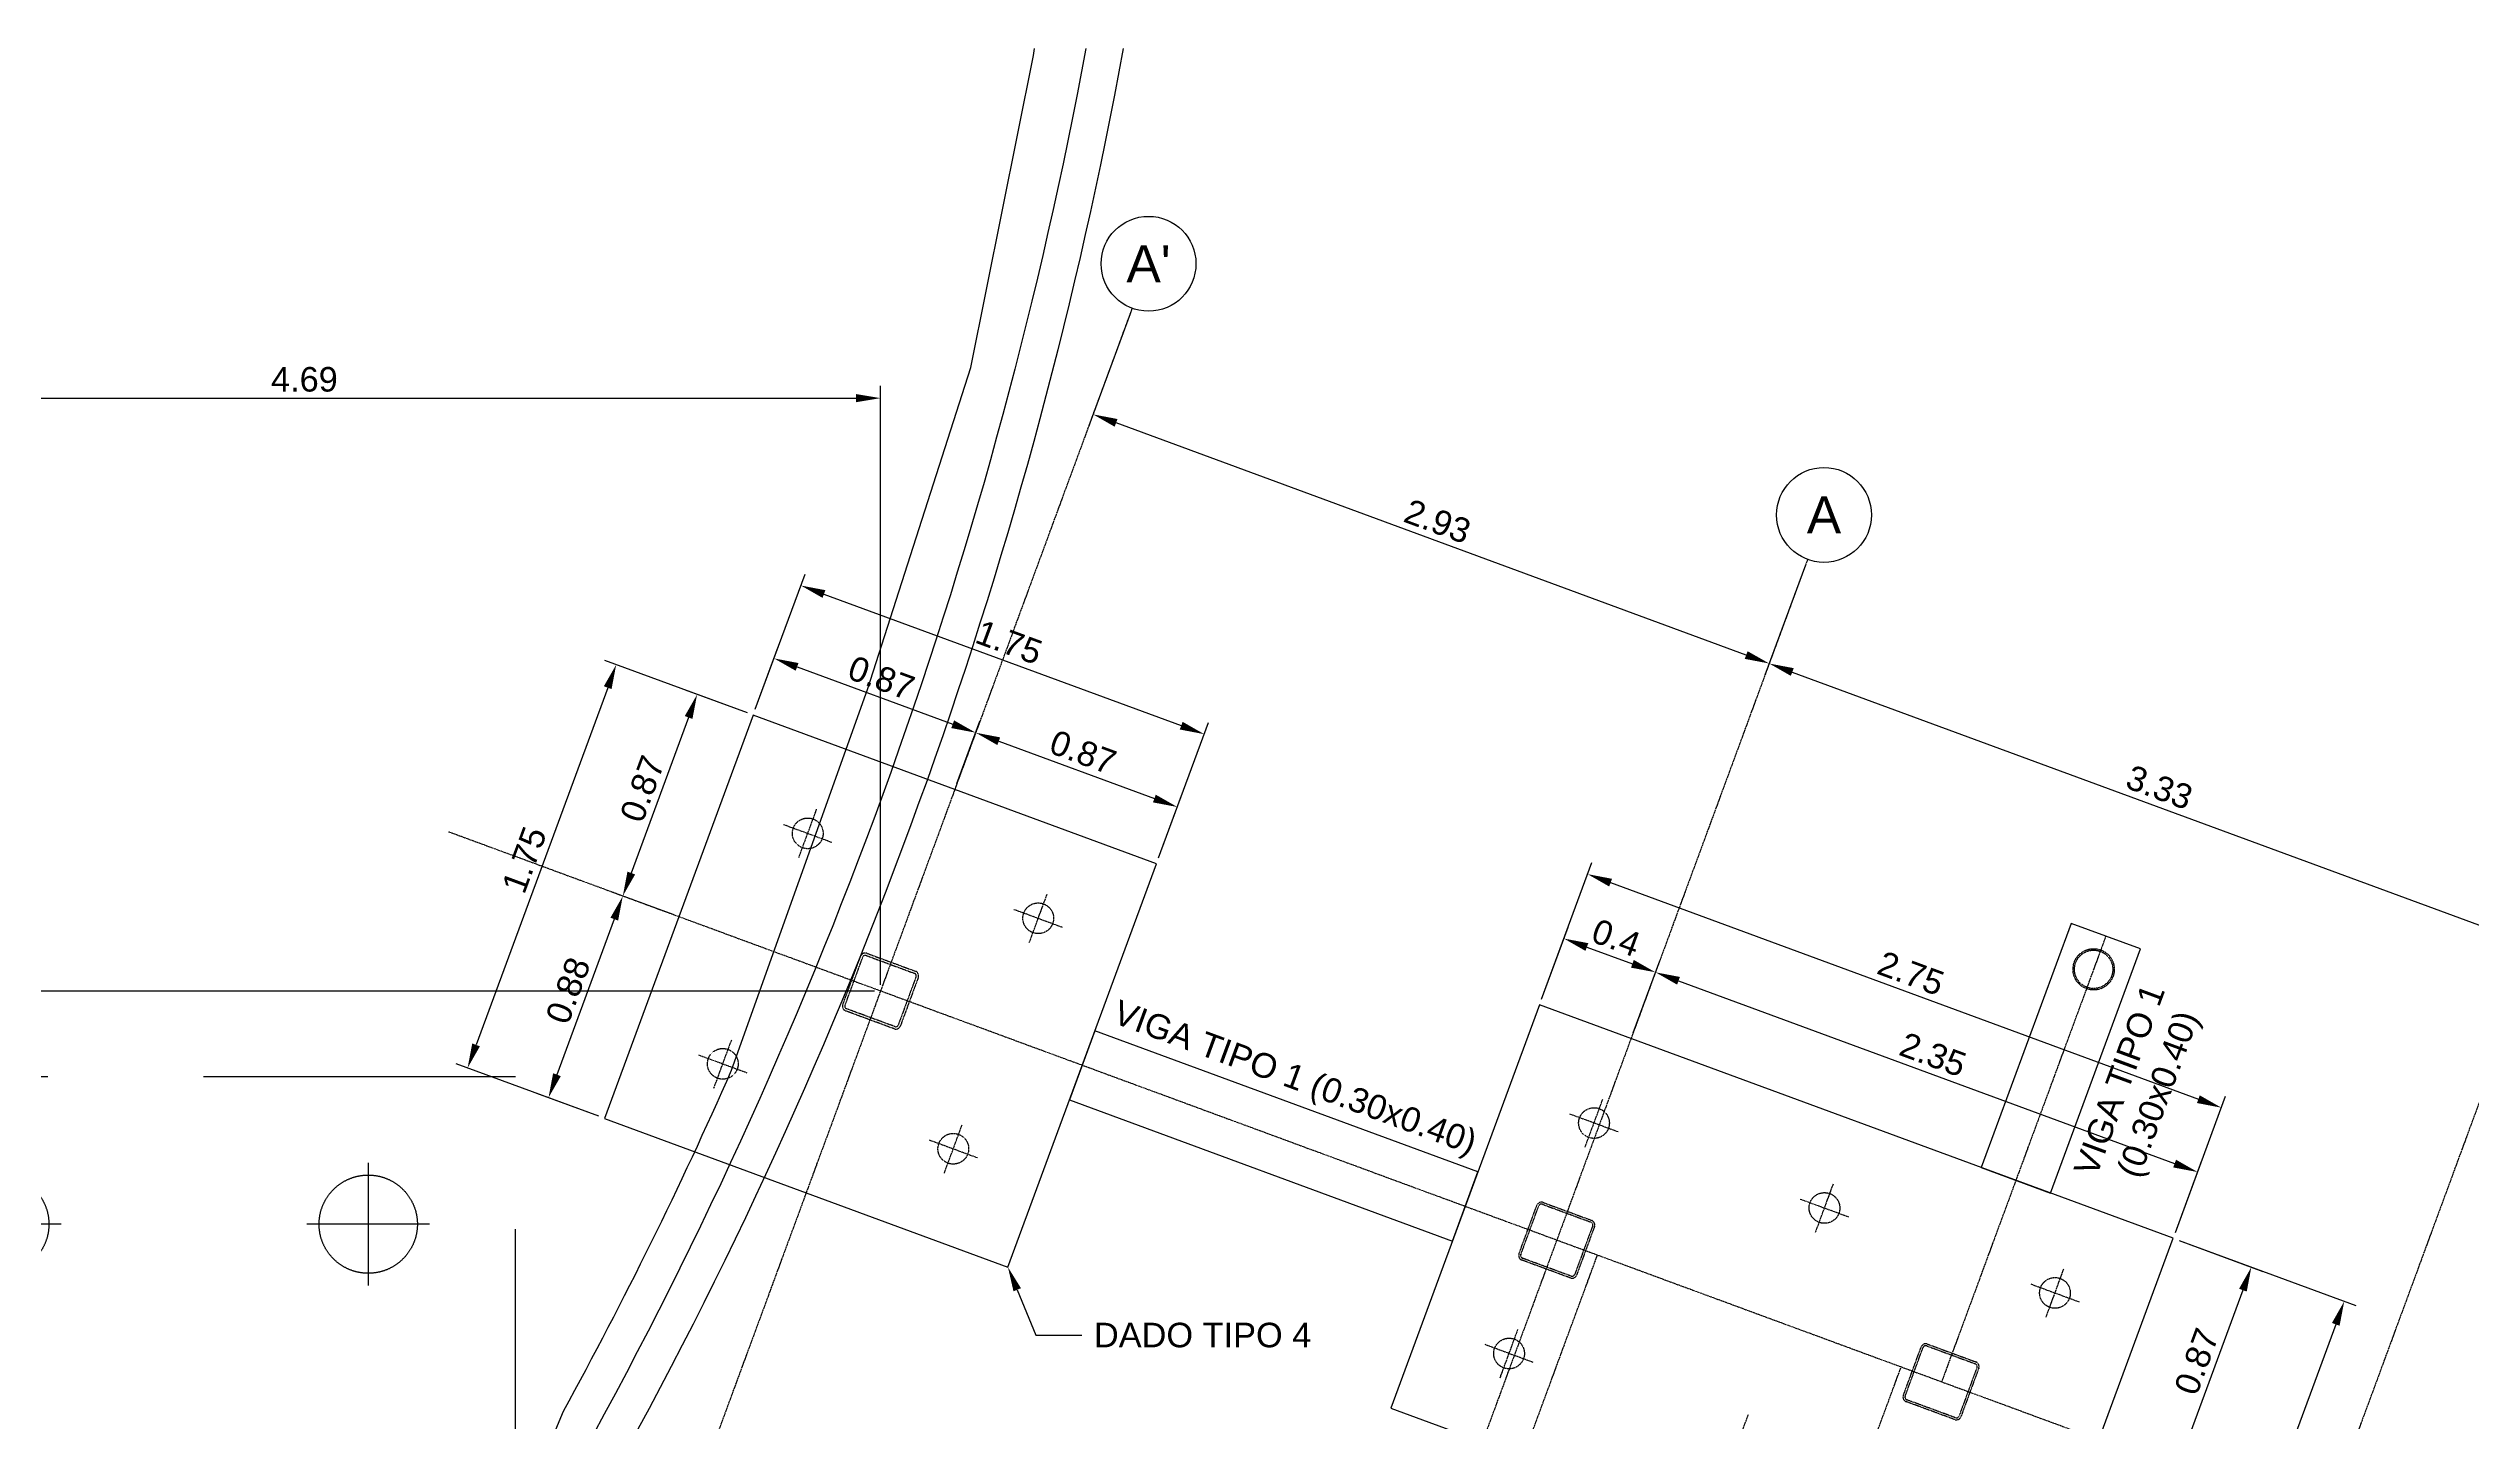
# Model space of a CAD drawing. Header units: millimetres. Extents: x -59786 to 1889966, y -10432 to 69447.
# Drawn here: x 42911 to 52775, y 24093 to 29684 of the extents above; entities that cross this region are included whole.
import ezdxf
from ezdxf import colors
from ezdxf.entities.mleader import LeaderData, LeaderLine
from ezdxf.enums import TextEntityAlignment as Align
from ezdxf.math import Vec2, Vec3

# ---------------------------------------------------------------- set-up
doc = ezdxf.new("R2010")
doc.units = ezdxf.units.MM
doc.header["$LTSCALE"] = 0.2
doc.linetypes.add('CENTER', pattern=[50.8, 31.75, -6.35, 6.35, -6.35])
doc.linetypes.add('HIDDEN', pattern=[9.525, 6.35, -3.175])
for name, color, linetype in [('EE-5', 7, 'Continuous'), ('EE-TEXTO 1', 4, 'Continuous'), ('SIM-COTAS', 1, 'Continuous'), ('SIM-DADOS', 4, 'Continuous'), ('SIM-EJES', 8, 'CENTER'), ('SIM-OCULTOS', 8, 'HIDDEN'), ('SIM-PARAMENTO', 6, 'Continuous'), ('SIM-VIGAS DE CIMENTACION', 5, 'Continuous')]:
    doc.layers.add(name, color=color, linetype=linetype)
doc.styles.add('ARIAL EE', font='arial.ttf')
doc.styles.get("Standard").update_dxf_attribs({"font": 'arial.ttf'})
doc.dimstyles.new('EE 1_STANDAR', dxfattribs={"dimtxt": 2, "dimasz": 2, "dimexe": 1, "dimexo": 0.5, "dimgap": 0.5, "dimtad": 1, "dimdec": 0, "dimdsep": 46, "dimtxsty": 'ARIAL EE', "dimcen": 1.5, "dimclrd": 256, "dimclre": 256, "dimclrt": 2, "dimadec": 0, "dimazin": 0, "dimtfac": 1, "dimtdec": 0, "dimtix": 1, "dimtmove": 0, "dimatfit": 2, "dimfxl": 1, "dimlwd": -1, "dimlwe": -1, "dimarcsym": 0})

# ---------------------------------------------------------------- blocks, each defined once
blk = doc.blocks.new('PILOTE')
at = {"layer": 'SIM-EJES'}
for points in [[(0, 0.25), (0, -0.25)], [(0.25, 0), (-0.25, 0)]]:
    blk.add_lwpolyline(points, dxfattribs=at)
at = {"layer": 'SIM-OCULTOS'}
blk.add_circle((0, 0), 0.2, dxfattribs=at)
blk = doc.blocks.new('DADO-4')
at = {"layer": 'SIM-EJES'}
for p, q in [((-0.0001, 3.2766), (-0.0001, -3.1658)), ((-2.7017, -0.0001), (2.6566, -0.0001))]:
    blk.add_line(p, q, dxfattribs=at)
at = {"layer": 'SIM-OCULTOS'}
blk.add_lwpolyline([(2.0999, 2.8499), (-2.1001, 2.8499), (-2.1001, -2.8501), (2.0999, -2.8501)], close=True, dxfattribs=at)
for p in [(-1.5001, 2.2499), (-0.0001, 2.2499), (1.4999, 2.2499), (-1.5001, 0.7499), (-0.0001, 0.7499), (1.4999, 0.7499), (-1.5001, -0.7501), (-0.0001, -0.7501), (1.4999, -0.7501), (-1.5001, -2.2501), (-0.0001, -2.2501), (1.4999, -2.2501)]:
    blk.add_blockref('PILOTE', p, dxfattribs=at)
blk = doc.blocks.new('ITEM_1')
at = {"layer": 'EE-5'}
blk.add_circle((0, 0), 3.86, dxfattribs=at)
at = {"layer": 'EE-TEXTO 1', "style": 'ARIAL EE', "flags": 4}
blk.add_attdef('EJE', text='', height=3, dxfattribs=at).set_placement((0, 0), align=Align.MIDDLE_CENTER)
blk = doc.blocks.new('*D548')
at = {"layer": 'SIM-COTAS', "transparency": 16777216}
for p, q in [((48989.4, 25813.7), (49194, 26369.1)), ((49270.5, 26287.6), (51663.3, 25405.9)), ((51569.7, 24862.9), (51774.4, 25418.2))]:
    blk.add_line(p, q, dxfattribs=at)
for points in [[(49276.3, 26303.2), (49264.8, 26271.9), (49176.7, 26322.2)], [(51669, 25421.5), (51657.5, 25390.3), (51757.1, 25371.3)]]:
    blk.add_solid(points, dxfattribs=at)
at = {"layer": 'SIM-COTAS', "color": 2, "transparency": 16777216, "insert": (50493.2, 25918.1), "char_height": 100, "attachment_point": 5, "rotation": 339.77188, "style": 'ARIAL EE'}
blk.add_mtext('2.75', dxfattribs=at)
blk = doc.blocks.new('*D547')
at = {"layer": 'SIM-COTAS', "transparency": 16777216}
for p, q in [((48989.4, 25813.7), (49097.4, 26106.9)), ((49173.9, 26025.4), (49359.3, 25957.1)), ((49362.3, 25676.3), (49470.4, 25969.5))]:
    blk.add_line(p, q, dxfattribs=at)
for points in [[(49179.7, 26041.1), (49168.2, 26009.8), (49080.1, 26060)], [(49365, 25972.8), (49353.5, 25941.5), (49453.1, 25922.6)]]:
    blk.add_solid(points, dxfattribs=at)
at = {"layer": 'SIM-COTAS', "color": 2, "transparency": 16777216, "insert": (49292.9, 26062.7), "char_height": 100, "attachment_point": 5, "rotation": 339.77184, "style": 'ARIAL EE'}
blk.add_mtext('0.4', dxfattribs=at)
blk = doc.blocks.new('*D546')
at = {"layer": 'SIM-COTAS', "transparency": 16777216}
for p, q in [((49362.3, 25676.3), (49470.4, 25969.5)), ((49546.9, 25888), (51566.7, 25143.7)), ((51569.7, 24862.9), (51677.8, 25156.1))]:
    blk.add_line(p, q, dxfattribs=at)
for points in [[(49552.7, 25903.6), (49541.2, 25872.4), (49453.1, 25922.6)], [(51572.4, 25159.4), (51560.9, 25128.1), (51660.5, 25109.2)]]:
    blk.add_solid(points, dxfattribs=at)
at = {"layer": 'SIM-COTAS', "color": 2, "transparency": 16777216, "insert": (50583.1, 25587.3), "char_height": 100, "attachment_point": 5, "rotation": 339.77184, "style": 'ARIAL EE'}
blk.add_mtext('2.35', dxfattribs=at)
blk = doc.blocks.new('*D545')
at = {"layer": 'SIM-COTAS', "transparency": 16777216}
for p, q in [((51584.6, 24830.8), (52304.1, 24565.7)), ((52222.6, 24489.1), (51686.7, 23034.7)), ((50979.5, 23188.7), (51699, 22923.6))]:
    blk.add_line(p, q, dxfattribs=at)
for points in [[(52207, 24494.9), (52238.2, 24483.4), (52257.2, 24582.9)], [(51671, 23040.5), (51702.3, 23029), (51652.1, 22940.9)]]:
    blk.add_solid(points, dxfattribs=at)
at = {"layer": 'SIM-COTAS', "color": 2, "transparency": 16777216, "insert": (51883.3, 23788.2), "char_height": 100, "attachment_point": 5, "rotation": 69.77187, "style": 'ARIAL EE'}
blk.add_mtext('1.75', dxfattribs=at)
blk = doc.blocks.new('*D544')
at = {"layer": 'SIM-COTAS', "transparency": 16777216}
for p, q in [((51584.6, 24830.8), (51926, 24705)), ((51844.5, 24628.4), (51611.2, 23995.1)), ((51282, 24009.8), (51623.5, 23883.9))]:
    blk.add_line(p, q, dxfattribs=at)
for points in [[(51828.9, 24634.2), (51860.2, 24622.7), (51879.1, 24722.3)], [(51595.5, 24000.8), (51626.8, 23989.3), (51576.6, 23901.2)]]:
    blk.add_solid(points, dxfattribs=at)
at = {"layer": 'SIM-COTAS', "color": 2, "transparency": 16777216, "insert": (51656.5, 24338), "char_height": 100, "attachment_point": 5, "rotation": 69.77187, "style": 'ARIAL EE'}
blk.add_mtext('0.87', dxfattribs=at)
blk = doc.blocks.new('*D542')
at = {"layer": 'SIM-COTAS', "transparency": 16777216}
for p, q in [((50063.9, 27580.3), (49899, 27132.8)), ((50010.2, 27145.1), (52947.1, 26062.9)), ((53188.5, 26428.9), (53023.7, 25981.4))]:
    blk.add_line(p, q, dxfattribs=at)
for points in [[(50015.9, 27160.8), (50004.4, 27129.5), (49916.3, 27179.7)], [(52952.9, 26078.5), (52941.3, 26047.3), (53040.9, 26028.3)]]:
    blk.add_solid(points, dxfattribs=at)
at = {"layer": 'SIM-COTAS', "color": 2, "transparency": 16777216, "insert": (51504.9, 26675.4), "char_height": 100, "attachment_point": 5, "rotation": 339.77187, "style": 'ARIAL EE'}
blk.add_mtext('3.33', dxfattribs=at)
blk = doc.blocks.new('*D541')
at = {"layer": 'SIM-COTAS', "transparency": 16777216}
for p, q in [((47314.2, 28602.9), (47146.2, 28147.2)), ((49822.5, 27214.3), (47257.4, 28159.5)), ((50063.9, 27580.3), (49899, 27132.8))]:
    blk.add_line(p, q, dxfattribs=at)
for points in [[(47263.1, 28175.1), (47251.6, 28143.9), (47163.5, 28194.1)], [(49828.3, 27229.9), (49816.7, 27198.7), (49916.3, 27179.7)]]:
    blk.add_solid(points, dxfattribs=at)
at = {"layer": 'SIM-COTAS', "color": 2, "transparency": 16777216, "insert": (48566.2, 27758.3), "char_height": 100, "attachment_point": 5, "rotation": 339.77188, "style": 'ARIAL EE'}
blk.add_mtext('2.93', dxfattribs=at)
blk = doc.blocks.new('*D540')
at = {"layer": 'SIM-COTAS', "transparency": 16777216}
for p, q in [((45756.4, 26978.4), (45175.4, 27192.5)), ((45187.8, 27081.3), (44651.8, 25626.9)), ((45151.3, 25336.3), (44570.4, 25550.4))]:
    blk.add_line(p, q, dxfattribs=at)
for points in [[(45172.1, 27087.1), (45203.4, 27075.6), (45222.3, 27175.2)], [(44636.2, 25632.7), (44667.5, 25621.2), (44617.3, 25533.1)]]:
    blk.add_solid(points, dxfattribs=at)
at = {"layer": 'SIM-COTAS', "color": 2, "transparency": 16777216, "insert": (44848.4, 26380.4), "char_height": 100, "attachment_point": 5, "rotation": 69.77188, "style": 'ARIAL EE'}
blk.add_mtext('1.75', dxfattribs=at)
blk = doc.blocks.new('*D539')
at = {"layer": 'SIM-COTAS', "transparency": 16777216}
for p, q in [((45756.4, 26978.4), (45504.7, 27071.1)), ((45517.1, 26960), (45283.7, 26326.6)), ((45453.9, 26157.4), (45202.2, 26250.1))]:
    blk.add_line(p, q, dxfattribs=at)
for points in [[(45501.4, 26965.8), (45532.7, 26954.2), (45551.7, 27053.8)], [(45268.1, 26332.4), (45299.3, 26320.9), (45249.1, 26232.8)]]:
    blk.add_solid(points, dxfattribs=at)
at = {"layer": 'SIM-COTAS', "color": 2, "transparency": 16777216, "insert": (45329, 26669.6), "char_height": 100, "attachment_point": 5, "rotation": 69.77187, "style": 'ARIAL EE'}
blk.add_mtext('0.87', dxfattribs=at)
blk = doc.blocks.new('*D538')
at = {"layer": 'SIM-COTAS', "transparency": 16777216}
for p, q in [((45453.9, 26157.4), (45202.2, 26250.1)), ((45214.5, 26139), (44981.2, 25505.6)), ((45151.3, 25336.3), (44899.7, 25429.1))]:
    blk.add_line(p, q, dxfattribs=at)
for points in [[(45198.9, 26144.7), (45230.2, 26133.2), (45249.1, 26232.8)], [(44965.5, 25511.4), (44996.8, 25499.8), (44946.6, 25411.8)]]:
    blk.add_solid(points, dxfattribs=at)
at = {"layer": 'SIM-COTAS', "color": 2, "transparency": 16777216, "insert": (45026.5, 25848.6), "char_height": 100, "attachment_point": 5, "rotation": 69.77187, "style": 'ARIAL EE'}
blk.add_mtext('0.88', dxfattribs=at)
blk = doc.blocks.new('*D537')
at = {"layer": 'SIM-COTAS', "transparency": 16777216}
for p, q in [((45788.5, 26993.2), (45991.5, 27544.1)), ((46068.1, 27462.6), (47522.5, 26926.7)), ((47430.6, 26388.1), (47633.6, 26939))]:
    blk.add_line(p, q, dxfattribs=at)
for points in [[(46073.8, 27478.3), (46062.3, 27447), (45974.2, 27497.2)], [(47528.2, 26942.3), (47516.7, 26911.1), (47616.3, 26892.1)]]:
    blk.add_solid(points, dxfattribs=at)
at = {"layer": 'SIM-COTAS', "color": 2, "transparency": 16777216, "insert": (46821.6, 27266), "char_height": 100, "attachment_point": 5, "rotation": 339.77188, "style": 'ARIAL EE'}
blk.add_mtext('1.75', dxfattribs=at)
blk = doc.blocks.new('*D536')
at = {"layer": 'SIM-COTAS', "transparency": 16777216}
for p, q in [((45788.5, 26993.2), (45882.2, 27247.4)), ((45958.7, 27165.9), (46592.1, 26932.5)), ((46609.5, 26690.7), (46703.2, 26944.9))]:
    blk.add_line(p, q, dxfattribs=at)
for points in [[(45964.5, 27181.6), (45953, 27150.3), (45864.9, 27200.5)], [(46597.9, 26948.2), (46586.3, 26916.9), (46685.9, 26898)]]:
    blk.add_solid(points, dxfattribs=at)
at = {"layer": 'SIM-COTAS', "color": 2, "transparency": 16777216, "insert": (46301.7, 27120.6), "char_height": 100, "attachment_point": 5, "rotation": 339.77188, "style": 'ARIAL EE'}
blk.add_mtext('0.87', dxfattribs=at)
blk = doc.blocks.new('*D535')
at = {"layer": 'SIM-COTAS', "transparency": 16777216}
for p, q in [((46609.5, 26690.7), (46703.2, 26944.9)), ((46779.8, 26863.4), (47413.1, 26630)), ((47430.6, 26388.1), (47524.3, 26642.3))]:
    blk.add_line(p, q, dxfattribs=at)
for points in [[(46785.5, 26879), (46774, 26847.8), (46685.9, 26898)], [(47418.9, 26645.6), (47407.4, 26614.4), (47507, 26595.4)]]:
    blk.add_solid(points, dxfattribs=at)
at = {"layer": 'SIM-COTAS', "color": 2, "transparency": 16777216, "insert": (47122.7, 26818.1), "char_height": 100, "attachment_point": 5, "rotation": 339.77188, "style": 'ARIAL EE'}
blk.add_mtext('0.87', dxfattribs=at)
blk = doc.blocks.new('*D531')
at = {"layer": 'SIM-COTAS', "transparency": 16777216}
for p, q in [((41607.7, 28387.3), (41607.7, 28210.1)), ((41707.7, 28260.1), (46198.4, 28260.1)), ((46298.4, 25871.2), (46298.4, 28310.1))]:
    blk.add_line(p, q, dxfattribs=at)
for points in [[(41707.7, 28276.8), (41707.7, 28243.5), (41607.7, 28260.1)], [(46198.4, 28276.8), (46198.4, 28243.5), (46298.4, 28260.1)]]:
    blk.add_solid(points, dxfattribs=at)
at = {"layer": 'SIM-COTAS', "color": 2, "transparency": 16777216, "insert": (43953, 28336.2), "char_height": 100, "attachment_point": 5, "style": 'ARIAL EE'}
blk.add_mtext('4.69', dxfattribs=at)
blk = doc.blocks.new('*D530')
at = {"layer": 'SIM-COTAS', "transparency": 16777216}
for p, q in [((46273.4, 25846.2), (39716.4, 25846.2)), ((39766.4, 22747), (39766.4, 25746.2)), ((40587.9, 22647), (39716.4, 22647))]:
    blk.add_line(p, q, dxfattribs=at)
for points in [[(39749.7, 25746.2), (39783, 25746.2), (39766.4, 25846.2)], [(39749.7, 22747), (39783, 22747), (39766.4, 22647)]]:
    blk.add_solid(points, dxfattribs=at)
at = {"layer": 'SIM-COTAS', "color": 2, "transparency": 16777216, "insert": (39690.3, 24246.6), "char_height": 100, "attachment_point": 5, "rotation": 90, "style": 'ARIAL EE'}
blk.add_mtext('3.2', dxfattribs=at)
blk = doc.blocks.new('*D526')
at = {"layer": 'SIM-COTAS', "transparency": 16777216}
blk.add_arc((41607.7, 13116.6), 5607.6, 70.79362, 88.97824, dxfattribs=at)
for points in [[(41707.5, 18706.7), (41707.8, 18740), (41607.7, 18724.2)], [(43458.1, 18427.8), (43446.8, 18396.4), (43546.6, 18378.3)]]:
    blk.add_solid(points, dxfattribs=at)
at = {"layer": 'SIM-COTAS', "color": 2, "transparency": 16777216, "insert": (42605.8, 18711.9), "char_height": 100, "attachment_point": 5, "rotation": 349.88593, "style": 'ARIAL EE'}
blk.add_mtext('20°', dxfattribs=at)
blk = doc.blocks.new('*D561')
at = {"layer": 'SIM-COTAS', "color": 2, "transparency": 16777216, "insert": (47982, 25482.2), "char_height": 100, "attachment_point": 5, "rotation": 339.77188, "style": 'ARIAL EE'}
blk.add_mtext('VIGA TIPO 1 (0.30x0.40)', dxfattribs=at)
blk = doc.blocks.new('*D569')
at = {"layer": 'SIM-COTAS', "color": 2, "transparency": 16777216, "insert": (51433.7, 25450.6), "char_height": 100, "attachment_point": 5, "rotation": 69.77158, "style": 'ARIAL EE'}
blk.add_mtext('VIGA TIPO 1\\P(0.30x0.40)', dxfattribs=at)

msp = doc.modelspace()

# ---------------------------------------------------------------- linework, layer by layer
at = {"layer": 'SIM-DADOS', "extrusion": (0.000395493, -7.05481e-05, 1), "elevation": 21.027}
msp.add_lwpolyline([(45174.783, 25327.68), (46816.849, 24722.602), (47421.927, 26364.668), (45779.861, 26969.746)], close=True, dxfattribs=at)
at = {"layer": 'SIM-DADOS', "extrusion": (0.000275755, -0.000395493, 1), "elevation": 6.696}
msp.add_lwpolyline([(50956.023, 23197.38), (51561.101, 24839.446), (48980.711, 25790.283), (48375.633, 24148.217)], close=True, dxfattribs=at)
at = {"layer": 'SIM-EJES', "extrusion": (0.00016448, -0.000697472, 1)}
for p, q in [((47322.806, 28626.32, 5.922), (42695.111, 16067.647, -0.319)), ((50072.571, 27603.721, 4.756), (45821.689, 16067.647, -0.319)), ((56419.768, 22116.578, -0.55), (44539.397, 26494.326, 4.893)), ((53197.187, 26452.345, 3.439), (49370.572, 16067.647, -0.319))]:
    msp.add_line(p, q, dxfattribs=at)
at = {"layer": 'SIM-EJES', "extrusion": (0.000395493, -7.05481e-05, 1)}
for p, q in [((45965.688, 26389.459, 4.71), (46038.468, 26586.968, 4.695)), ((45903.323, 26524.603, 4.744), (46100.833, 26451.824, 4.661)), ((46904.012, 26043.7, 4.315), (46976.791, 26241.21, 4.3)), ((46841.647, 26178.844, 4.349), (47039.156, 26106.065, 4.265)), ((45619.93, 25451.135, 4.781), (45692.709, 25648.645, 4.766)), ((45557.565, 25586.28, 4.815), (45755.074, 25513.5, 4.732)), ((46558.253, 25105.377, 4.385), (46631.032, 25302.886, 4.37)), ((46495.888, 25240.521, 4.419), (46693.397, 25167.742, 4.336))]:
    msp.add_line(p, q, dxfattribs=at)
at = {"layer": 'SIM-EJES', "extrusion": (0.0003711, -0.000136745, 1)}
msp.add_line((51286.728, 26069.775, 2.019), (50617.829, 24254.51, 2.108), dxfattribs=at)
at = {"layer": 'SIM-EJES', "extrusion": (0.000275755, -0.000395493, 1)}
for p, q in [((49166.536, 25209.992, 3.109), (49239.315, 25407.502, 3.167)), ((49301.68, 25272.357, 3.096), (49104.171, 25345.137, 3.179)), ((50104.859, 24864.234, 2.713), (50177.639, 25061.743, 2.771)), ((50042.494, 24999.378, 2.784), (50240.004, 24926.599, 2.701)), ((51043.183, 24518.475, 2.318), (51115.962, 24715.984, 2.376)), ((50980.817, 24653.619, 2.388), (51178.327, 24580.84, 2.305)), ((48820.777, 24271.669, 2.833), (48893.556, 24469.178, 2.891)), ((48955.921, 24334.034, 2.82), (48758.412, 24406.813, 2.903)), ((49759.1, 23925.91, 2.437), (49831.88, 24123.42, 2.495))]:
    msp.add_line(p, q, dxfattribs=at)
at = {"layer": 'SIM-EJES'}
for p, q in [((47678.47, 20595.845, 1.46), (49217.095, 24771.384, -2.91)), ((48914.392, 20139.702, 5.67), (50453.016, 24315.241, 1.299))]:
    msp.add_line(p, q, dxfattribs=at)
at = {"layer": 'SIM-OCULTOS', "extrusion": (0.00016448, -0.000697472, 1), "elevation": -6.261}
for points in [[(46452.041, 25901.713), (46379.258, 25704.196, -0.41421356), (46353.898, 25692.493), (46156.381, 25765.275, -0.41421356), (46144.677, 25790.636), (46217.46, 25988.153, -0.41421356), (46242.82, 25999.856), (46440.337, 25927.074, -0.41421356)], [(46443.126, 25904.998), (46370.344, 25707.481, -0.41421356), (46357.182, 25701.407), (46159.665, 25774.189, -0.41421356), (46153.591, 25787.351), (46226.374, 25984.868, -0.41421356), (46239.536, 25990.942), (46437.053, 25918.16, -0.41421356)], [(49204.839, 24887.346), (49132.057, 24689.829, -0.41421356), (49106.696, 24678.126), (48909.179, 24750.908, -0.41421356), (48897.476, 24776.269), (48970.258, 24973.786, -0.41421356), (48995.619, 24985.489), (49193.136, 24912.707, -0.41421356)], [(49197.332, 24890.112), (49124.55, 24692.595, -0.41421356), (49109.462, 24685.633), (48911.945, 24758.415, -0.41421356), (48904.982, 24773.503), (48977.765, 24971.02, -0.41421356), (48992.852, 24977.982), (49190.37, 24905.2, -0.41421356)], [(50769.409, 24310.824), (50696.627, 24113.307, -0.41421356), (50671.266, 24101.604), (50473.749, 24174.386, -0.41421356), (50462.046, 24199.747), (50534.828, 24397.264, -0.41421356), (50560.189, 24408.967), (50757.706, 24336.185, -0.41421356)], [(50761.902, 24313.59), (50689.12, 24116.073, -0.41421356), (50674.032, 24109.111), (50476.515, 24181.893, -0.41421356), (50469.553, 24196.981), (50542.335, 24394.498, -0.41421356), (50557.423, 24401.46), (50754.94, 24328.678, -0.41421356)]]:
    msp.add_lwpolyline(points, format="xyb", close=True, dxfattribs=at)
at = {"layer": 'SIM-OCULTOS', "extrusion": (0.000395493, -7.05481e-05, 1)}
for centre in [(46002.073, 26488.215, 21.027), (46940.396, 26142.456, 21.027), (45656.314, 25549.892, 21.027), (46594.637, 25204.133, 21.027)]:
    msp.add_circle(centre, 62.5, dxfattribs=at)
at = {"layer": 'SIM-OCULTOS'}
for centre, radius in [((51236.936, 25934.658, -0.655), 84), ((51236.936, 25934.658, -0.63), 78)]:
    msp.add_circle(centre, radius, dxfattribs=at)
at = {"layer": 'SIM-OCULTOS', "extrusion": (0.000275755, -0.000395493, 1)}
for centre in [(49202.923, 25308.752, 6.696), (50141.246, 24962.993, 6.696), (51079.57, 24617.234, 6.696), (48857.164, 24370.428, 6.696)]:
    msp.add_circle(centre, 62.5, dxfattribs=at)
at = {"layer": 'SIM-PARAMENTO', "elevation": -1.87}
for points in [[(40748.436, 15828.363), (43055.767, 18006.049), (43200.647, 17854.029), (43892.424, 18513.319, -0.04528357), (44091.895, 21027.204), (44386.798, 22340.208), (44706.796, 23413.308), (45007.482, 24135.892, 0.02194037), (45691.901, 25523.614), (46245.571, 27073.577), (46666.497, 28384.921), (46921.224, 29655.833), (46925.447, 29683.901)], [(47133.976, 29683.901, -0.08101937), (45081.795, 23955.561, 0.1393417), (44362.945, 15828.363, 0.1393417)], [(47286.483, 29683.901, -0.08124451), (45218.157, 23892.181, 0.13965458), (44515.684, 15828.363, 0.13965458)]]:
    msp.add_lwpolyline(points, format="xyb", dxfattribs=at)
at = {"layer": 'SIM-VIGAS DE CIMENTACION', "extrusion": (0.0003711, -0.000136745, 1)}
for points, elevation in [([(51145.973, 26121.642), (50779.613, 25127.41), (51061.11, 25023.683), (51427.475, 26017.913)], 17.487), ([(47067.525, 25402.888), (48626.307, 24828.499), (48730.034, 25109.996), (47171.252, 25684.385)], 17.798)]:
    msp.add_lwpolyline(points, close=True, dxfattribs=dict(at, elevation=elevation))

# ---------------------------------------------------------------- block references
at = {"layer": 'SIM-COTAS', "extrusion": (0.00016448, -0.000697472, 1)}
ref = msp.add_blockref('ITEM_1', (47389.486, 28807.285, -6.261), dxfattribs=dict(at, xscale=50.00000000000007, yscale=50.00000000000007, zscale=50.00000000000007, rotation=180))
ref.add_attrib('EJE', "A'", dxfattribs={"layer": 'EE-TEXTO 1', "extrusion": (-0.000597584, -0.000395493, 1), "height": 150, "rotation": 359.9999899, "style": 'ARIAL EE', "flags": 4}).set_placement((47389.416, 28807.315, -33.675), align=Align.MIDDLE_CENTER)
ref = msp.add_blockref('ITEM_1', (50139.251, 27784.686, -6.261), dxfattribs=dict(at, xscale=50.00000000000007, yscale=50.00000000000007, zscale=50.00000000000007, rotation=180))
ref.add_attrib('EJE', 'A', dxfattribs={"layer": 'EE-TEXTO 1', "extrusion": (-0.000597584, -0.000395493, 1), "height": 150, "rotation": 359.9999899, "style": 'ARIAL EE', "flags": 4}).set_placement((50139.18, 27784.715, -36.08), align=Align.MIDDLE_CENTER)
at = {"layer": 'SIM-PARAMENTO', "xscale": 1000, "yscale": 1000, "zscale": 1000}
msp.add_blockref('DADO-4', (42712.963, 22647.133, -1.87), dxfattribs=at)

# ---------------------------------------------------------------- dimensions: what is measured, and where the dimension line sits
at = {"layer": 'SIM-COTAS'}
dim = msp.add_angular_dim_2l(base=(42915.37, 18569.604), line1=((47322.806, 28626.32, 5.922), (42695.111, 16067.647, -0.319)), line2=((41607.677, 28412.287, -1.87), (41607.677, 16067.647, -1.87)), dimstyle='EE 1_STANDAR', override={"dimdec": 2, "dimlfac": 0.001}, dxfattribs=at)
dim.commit()
dim.dimension.update_dxf_attribs({"geometry": '*D526', "text_midpoint": (42605.784, 18711.944)})
for base, p1, p2, angle, picture, middle in [((47163.532, 28194.081), (50072.571, 27603.721, 4.756), (47322.806, 28626.32, 5.922), 159.7718768, '*D541', (48566.24, 27758.295)), ((47506.965, 26595.431), (46600.899, 26667.205, 4.478), (47421.932, 26364.667, 4.132), 159.7718768, '*D535', (47122.746, 26818.066)), ((44946.584, 25411.769), (45477.327, 26148.712, 4.463), (45174.788, 25327.678, 4.948), 69.7718666, '*D538', (45026.487, 25848.583)), ((51660.493, 25109.166), (49353.698, 25652.839, 3.232), (51561.103, 24839.441, 2.302), 159.7718395, '*D546', (50583.1, 25587.264)), ((39766.376, 25846.173), (40612.854, 22647.025, -1.87), (46298.36, 25846.173, 4.151), 90, '*D530', (39690.284, 24246.599))]:
    dim = msp.add_linear_dim(base=base, p1=p1, p2=p2, angle=angle, dimstyle='EE 1_STANDAR', override={"dimdec": 2, "dimlfac": 0.001}, dxfattribs=at)
    dim.commit()
    dim.dimension.update_dxf_attribs({"geometry": picture, "text_midpoint": middle})
dim = msp.add_linear_dim(base=(46298.36, 28260.132), p1=(41607.677, 28412.287, -1.87), p2=(46298.36, 25846.173, 4.54), dimstyle='EE 1_STANDAR', override={"dimdec": 2, "dimlfac": 0.001}, dxfattribs=at)
dim.commit()
dim.dimension.update_dxf_attribs({"geometry": '*D531', "text_midpoint": (43953.019, 28336.189)})
for p1, p2, distance, picture, middle in [((45779.866, 26969.744, 4.824), (47421.932, 26364.667, 4.132), 562.118, '*D537', (46821.554, 27266.02)), ((50072.571, 27603.721, 4.756), (53197.187, 26452.344, 3.439), -451.891, '*D542', (51504.943, 26675.411)), ((45779.8664, 26969.7444, 4.8245), (46600.8993, 26667.2055, 4.4784), 245.9323, '*D536', (46301.7136, 27120.6053)), ((45779.866, 26969.744, 4.824), (45174.788, 25327.678, 4.948), -594.163, '*D540', (44848.444, 26380.446)), ((45779.866, 26969.744, 4.824), (45477.327, 26148.712, 4.463), -243.204, '*D539', (45329.026, 26669.616)), ((48980.714, 25790.278, 3.389), (51561.103, 24839.441, 2.302), 566.839, '*D548', (50493.195, 25918.104)), ((48980.714, 25790.278, 3.389), (49353.698, 25652.838, 3.898), 287.456, '*D547', (49292.894, 26062.651)), ((51561.103, 24839.441, 2.302), (50956.025, 23197.375, 1.819), 741.823, '*D545', (51883.268, 23788.214)), ((51561.1031, 24839.4412, 2.3017), (51258.5641, 24018.4083, 2.0604), 338.9241, '*D544', (51656.4876, 24338.0362))]:
    dim = msp.add_aligned_dim(p1=p1, p2=p2, distance=distance, dimstyle='EE 1_STANDAR', override={"dimdec": 2, "dimlfac": 0.001}, dxfattribs=at)
    dim.commit()
    dim.dimension.update_dxf_attribs({"geometry": picture, "text_midpoint": middle})
for p1, p2, distance, text, picture, middle in [((50779.377, 25126.772, 2.079), (51145.977, 26121.639, 2.079), -676.78, 'VIGA TIPO 1\\P(0.30x0.40)', '*D569', (51433.721, 25450.63, -1.028)), ((47067.529, 25402.885, 3.805), (48626.311, 24828.496, 3.148), 300, 'VIGA TIPO 1 (0.30x0.40)', '*D561', (47981.969, 25482.187))]:
    dim = msp.add_aligned_dim(p1=p1, p2=p2, distance=distance, text=text, dimstyle='EE 1_STANDAR', override={"dimdec": 2, "dimlfac": 0.001, "dimse1": 1, "dimse2": 1, "dimsd1": 1, "dimsd2": 1}, dxfattribs=at)
    dim.commit()
    dim.dimension.update_dxf_attribs({"geometry": picture, "text_midpoint": middle})

# ---------------------------------------------------------------- leaders
at = {"layer": 'SIM-COTAS', "linetype": 'Continuous'}
ml = msp.add_multileader_mtext('Standard', dxfattribs=at)
ml.set_content('{\\C2;DADO TIPO 4}', color=256)
ml.set_leader_properties()
ml.build(insert=Vec2(0, 0))
ml.multileader.update_dxf_attribs({"dogleg_length": 0.0025, "arrow_head_size": 100, "scale": 50})
ctx = ml.context
ctx.base_point, ctx.scale, ctx.char_height, ctx.arrow_head_size, ctx.landing_gap_size, ctx.plane_origin = Vec3(47117.235, 24444.93, 4.246), 50, 100, 100, 50, Vec3(44585.07, 42184.512, 4.246)
notes = []
notes.append((ctx, [(0, (1, 1, 0), (46931.058, 24444.93, 4.246), (1, 0), 186.178, [(0, [(46816.855, 24722.6, 4.246)], 0, [])])]))
ctx.mtext.insert, ctx.mtext.width, ctx.mtext.defined_height, ctx.mtext.flow_direction = Vec3(47167.235, 24495.783, 4.246), 468.58143, 411.095, 5
for ctx, leaders in notes:
    for number, flags, end, landing, length, lines in leaders:
        leader = LeaderData()
        leader.index, (leader.has_last_leader_line, leader.has_dogleg_vector, leader.attachment_direction) = number, flags
        leader.last_leader_point, leader.dogleg_vector, leader.dogleg_length = Vec3(end), Vec3(landing), length
        for number, points, colour, breaks in lines:
            line = LeaderLine()
            line.index, line.vertices, line.color, line.breaks = number, Vec3.list(points), colors.encode_raw_color(colour), breaks
            leader.lines.append(line)
        ctx.leaders.append(leader)

doc.saveas('drawing.dxf')
